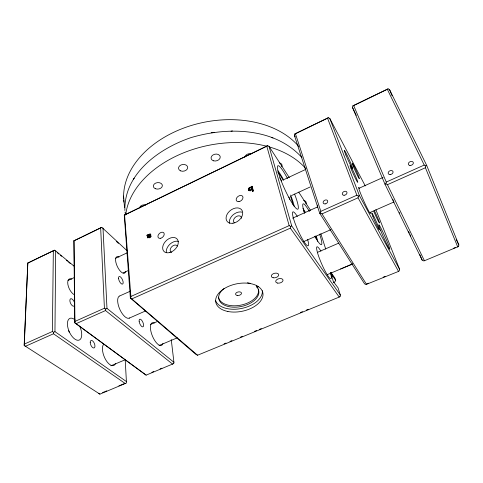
<?xml version="1.0" encoding="UTF-8"?>
<svg xmlns="http://www.w3.org/2000/svg" width="483" height="483" viewBox="0 0 483 483"><rect width="100%" height="100%" fill="white"/><g stroke="black" fill="none" stroke-linecap="round" stroke-linejoin="round"><path stroke-width="0.72" d="M126.661 381.721L54.953 331.652L55.678 250.9L54.519 250.188L53.341 250.695L27.815 263.042L24.15 345.423L99.903 394.14L126.48 382.989L125.2 359.672M54.953 331.652L53.661 332.328L52.387 331.519L53.341 250.695M125.429 383.647L53.486 333.777L25.502 346.269L24.247 345.478L27.815 263.042M53.486 333.777L53.661 332.328M126.884 250.544L101.798 227.324L73.869 240.83L74.738 322.801L146.132 375.14L173.723 363.566L173.928 362.268L171.248 339.567M146.132 375.14L74.943 322.813L74.05 240.679M76.242 323.622L105.529 310.545L105.729 309.048L106.978 308.389L102.994 228.048M289.335 177.678L269.061 146.44L267.739 145.685L124.276 215.14L130.35 298.041L195.965 354.419L197.571 355.222L339.205 297.081L340.062 296.477L340.346 295.065L338.04 287.814L333.391 281.631L330.517 272.509L335.709 280.484L334.731 281.957L333.373 282.525M197.571 355.222L130.682 297.993L130.893 296.471L124.566 214.935M124.892 210.546C123.841 173.608 159.305 148.329 190.912 137.649C227.487 126.697 274.61 127.325 301.96 157.585M375.877 209.676L399.628 269.369L399.314 270.824L398.517 271.41L365.86 284.578L364.55 283.805L319.71 213.275L294.461 135.572L294.745 134.026L327.51 118.112L328.44 117.731L329.811 118.498L365.263 185.925M339.205 297.081L290.337 228.151L290.639 226.491L291.702 225.905L269.061 146.44M319.71 213.275L320.501 213.027L320.827 211.343L295.403 133.64M352.524 107.528L352.832 105.934L353.634 105.481L387.275 89.21L388.139 88.86L389.558 89.645L426.706 165.434L458.85 244.996L458.5 246.493L424.424 260.76L423.513 260.88L422.154 260.096L384.933 184.114L352.524 107.528L356.297 115.359M398.517 271.41L358.048 197.807L358.392 196.086L359.376 195.537L329.811 118.498M249.156 188.473L249.174 189.668L249.874 190.356L251.148 189.982L252.102 188.871L251.667 187.621L250.423 187.549L249.156 188.473L249.367 189.94M384.933 184.114L385.893 183.794L386.261 182.055L353.634 105.481M457.769 247.054L425.42 167.728L425.807 165.953L426.706 165.434M150.738 235.45L150.732 234.297L149.899 234.219M148.999 234.587L148.046 235.559L147.816 235.324L149.899 233.929L150.503 234.062L150.69 234.708L149.875 235.927L147.979 236.924L148.378 237.606L151.052 236.145M148.142 237.376L150.938 236.024M251.667 187.621L251.909 188.605L251.42 189.384L250.218 190.061L249.367 189.91M150.781 236.899L150.986 236.598M148.203 235.909L149.38 234.829M133.302 179.223L134.292 178.149M251.734 190.145L252.229 189.366L252.736 191.437L253.352 191.153L253.007 189.759M54.519 250.188L27.718 263.144M101.798 227.324L82.261 236.827M249.898 188.213L250.375 187.929M149.778 236.374L150.11 236.163M150.05 237.419L150.563 237.111M267.739 145.685L239.254 159.535M328.44 117.731L294.745 134.026M388.139 88.86L371.035 97.198M238.602 159.855L124.276 215.14M81.603 237.147L73.869 240.83M361.393 101.859L352.832 105.934M362.033 101.551L370.383 97.512M147.756 237.847L146.977 235.197L147.538 234.931L148.046 235.559M147.774 235.167L146.977 235.197M248.89 190.489C246.62 187.591 251.462 187.313 251.401 186.541L252.011 186.257L252.319 186.987M248.781 190.326C247.344 187.802 251.709 187.507 251.595 186.812L252.204 186.523M147.937 236.525C152.513 235.112 148.239 232.679 147.937 236.525L148.172 236.761C148.963 236.555 151.161 235.426 149.953 234.424M147.979 236.924L148.523 237.014M148.83 236.869L149.446 236.579M149.114 237.896L149.452 237.739M252.736 191.437L252.543 191.171L253.158 190.888L252.011 186.257M68.018 280.46L73.754 277.779M115.437 258.308L127.458 252.694M284.191 179.459L305.341 169.575M123.165 272.889L128.496 270.438M291.587 195.524L310.098 187.018M292.613 218.153L317.814 206.815M359.714 187.959L383.085 177.436M119.591 295.994L130.458 291.128M24.41 344.047L52.387 331.519M75.131 321.34L104.413 308.232L105.729 309.048M320.827 211.343L356.865 195.21L358.392 196.086M386.261 182.055L424.219 165.059L425.807 165.953M130.893 296.471L289.166 225.627L290.639 226.491M320.501 213.027L321.998 213.897L358.048 197.807M385.893 183.794L387.451 184.675L425.42 167.728M132.022 298.82L290.337 228.151M129.251 318.14L145.564 310.937M303.499 241.663L330.873 229.66M370.624 212.224L394.122 201.912M338.498 243.239L317.868 252.168M150.605 324.413L157.591 321.394M224.027 288.526A20.377 11.942 -11.4 0 0 223.327 304.592A20.377 11.942 -11.4 0 0 249.578 303.62A20.377 11.942 -11.4 0 0 256.986 287.307L258.574 286.624M110.855 365.818L125.32 359.72M159.04 345.514L177.303 337.816M327.402 274.573L352.566 263.966M340.581 269.019L352.675 263.923M331.362 276.077L332.618 275.551M331.616 276.946L332.89 276.409M102.547 392.601L104.352 391.858M104.95 391.61L106.761 390.868M118.878 385.887L121.921 384.631M122.537 384.383L124.373 383.629M151.855 372.327L153.739 371.548M160.03 368.964L161.926 368.185M366.694 283.986L368.662 283.177M383.14 277.224L385.132 276.403M453.634 248.238L455.572 247.441M224.064 343.872L226.032 343.057M229.974 341.439L231.943 340.63M240.546 337.098L242.544 336.277M254.571 331.338L256.588 330.511M259.28 329.406L261.309 328.573M300.414 312.513L302.497 311.656M306.403 310.056L308.353 309.253M250.532 190.821L248.999 190.658M231.031 131.207L232.45 130.911M457.504 246.644L458.5 246.493M130.35 298.041L130.682 297.993M339.344 296.526L340.062 296.477M211.252 132.716L214.217 132.62M251.335 187.7L251.86 187.887M173.355 363.482L173.723 363.566M271.736 137.311L272.986 138.041M99.903 394.14L98.556 393.295M105.529 310.545L172.709 364.212M106.978 308.389L173.928 362.268M55.678 250.9L74.261 266.344M57.145 252.615L58.805 253.998M60.472 255.38L61.558 256.286M66.449 260.343L67.511 261.231M68.58 262.118L70.18 263.446M248.805 190.393L250.339 190.55L252.029 189.094L252.543 191.171M116.445 241.5L118.456 243.384M147.538 234.931L147.816 235.324M148.378 237.606L148.215 237.159M291.702 225.905L340.346 295.065M330.927 272.382L335.015 278.311L335.709 280.484M298.717 192.131L310.521 210.316M321.998 213.897L366.639 284.511M294.461 135.572L295.191 136.798M359.376 195.537L399.628 269.369M387.275 89.21L424.219 165.059M387.451 184.675L424.424 260.76M456.169 239.429L458.85 244.996M410.121 234.714L410.773 236.084M408.57 231.387L409.379 233.132M399.532 212.508L399.827 213.142M419.787 254.577L422.154 260.096M389.558 89.645L392.099 95.791M327.51 118.112L356.865 195.21M147.122 235.444L147.84 237.829L150.334 236.875L150.817 235.909M320.845 233.76L325.723 249.101M266.749 146.095L289.166 225.627M252.434 187.446L252.893 189.294M256.986 287.307L256.666 285.9A20.34 11.954 -11.4 0 1 257.403 286.878M125.091 212.031L125.29 213.516M123.594 196.044L124.499 207.575M100.657 227.813L104.413 308.232M370.238 212.321A14.291 0.888 65.8 0 1 363.439 200.197A14.291 0.888 65.8 0 1 359.654 188.636M374.21 210.316A8.622 0.483 65.8 0 1 378.781 220.634A8.622 0.483 65.8 0 1 378.473 221.486A8.622 0.483 65.8 0 1 373.812 211.403M162.94 343.479A12.208 4.824 67.7 0 1 152.459 336.156A12.208 4.824 67.7 0 1 154.343 323.006M125.604 271.518A9.068 3.659 64.8 0 1 117.242 266.326A9.068 3.659 64.8 0 1 118.993 257.107M129.51 318.007A12.087 5.108 66.3 0 1 119.923 309.579A12.087 5.108 66.3 0 1 119.434 296.061M393.349 200.554A14.43 0.374 65.7 0 1 392.673 199.171M115.528 363.464A11.96 5.573 68.2 0 1 105.964 360.191A11.96 5.573 68.2 0 1 103.646 344.174M74.563 294.878A8.881 4.22 64.5 0 1 67.898 284.565A8.881 4.22 64.5 0 1 71.762 279.168M74.678 305.298A4.051 1.968 65.2 0 1 70.91 303.982A4.051 1.968 65.2 0 1 70.838 298.717A4.051 1.968 65.2 0 1 74.648 303.185M79.629 326.11A11.821 5.887 66.5 0 1 78.011 340.304A11.821 5.887 66.5 0 1 67.572 326.001A11.821 5.887 66.5 0 1 75.125 319.939M68.411 330.402A11.767 6.05 66.5 0 1 69.214 332.141M294.594 194.075A23.884 3.592 65.4 0 1 293.773 205.565A23.884 3.592 65.4 0 1 277.93 170.843A23.884 3.592 65.4 0 1 287.512 178.559M278.015 170.801A23.848 3.725 65.4 0 1 283.702 180.099M290.591 195.047A23.848 3.725 65.4 0 1 294.225 206.464M279.76 177.804A20.298 3.218 65.4 0 1 281.589 180.968M288.937 197.094A20.298 3.218 65.4 0 1 289.74 199.394M303.475 210.57A19 2.777 65.9 0 1 304.55 212.097M315.574 235.976A19 2.777 65.9 0 1 316.516 239.49M302.98 208.517A22.309 3.266 65.9 0 1 305.232 211.995M316.287 236.32A22.309 3.266 65.9 0 1 317.742 241.355M277.81 172.123A20.316 3.176 65.4 0 1 283.141 180.244M290.488 196.382A20.316 3.176 65.4 0 1 292.837 204.351M247.417 282.772A20.377 11.942 -11.4 0 1 250.164 283.364M258.339 288.991A20.34 11.954 -11.4 0 1 240.896 305.123A20.34 11.954 -11.4 0 1 218.485 297.081M262.317 290.7A23.921 14.019 -11.4 0 1 241.947 308.383A23.921 14.019 -11.4 0 1 215.629 300.619M330.62 273.493A17.442 2.566 66.4 0 1 327.142 274.634A17.442 2.566 66.4 0 1 317.289 251.915A17.442 2.566 66.4 0 1 320.935 251.154M307.623 239.411A18.583 2.94 65.9 0 1 304.091 241.838A18.583 2.94 65.9 0 1 293.211 217.513A18.583 2.94 65.9 0 1 297.353 216.462M319.619 234.164A22.339 3.146 65.9 0 1 314.765 236.308M304.616 213.395A22.339 3.146 65.9 0 1 309.374 211.469M166.285 252.331A9.002 6.194 -43.7 0 1 170.082 244.048A9.002 6.194 -43.7 0 1 178.547 241.415M171.743 252.434A4.425 3.043 -43.7 0 1 171.543 246.964A4.425 3.043 -43.7 0 1 177.448 246.052M229.407 223.315A9.231 6.539 -38.6 0 1 232.951 214.971A9.231 6.539 -38.6 0 1 241.959 212.122M234.352 222.778A4.54 3.218 -38.6 0 1 236.175 216.632A4.54 3.218 -38.6 0 1 241.621 218.304M317.53 205.094A97.258 65.815 -11.4 0 1 317.21 207.328M125.701 215.05A97.258 65.815 -11.4 0 1 266.646 146.222M269.538 147.013A97.258 65.815 -11.4 0 1 306.011 168.809M139.653 207.998A4.425 3.055 -5.1 0 1 145.818 204.979M244.809 157.108A4.601 3.351 -15 0 1 251.546 153.811M279.265 162.91A4.516 3.2 -17.1 0 1 281.764 166.786M303.626 200.53A4.238 2.801 -17.3 0 1 305.944 203.874M123.908 202.117A94.439 66.28 -11.4 0 1 123.696 199.853M123.618 198.332A94.439 66.28 -11.4 0 1 192.385 125.169A94.439 66.28 -11.4 0 1 298.711 146.427M325.18 203.898A2.463 1.811 -31.1 0 0 327.54 200.65A2.463 1.811 -31.1 0 0 323.568 201.206A2.463 1.811 -31.1 0 0 325.18 203.898M344.059 195.271A2.493 1.829 -29.2 0 0 346.903 192.234A2.493 1.829 -29.2 0 0 342.954 192.276A2.493 1.829 -29.2 0 0 344.059 195.271M345.906 155.043A9.968 0.586 65.6 0 0 352.578 168.507A9.968 0.586 65.6 0 0 346.891 154.747A9.968 0.586 65.6 0 0 345.906 155.043M372.979 216.734A9.237 0.555 65.9 0 0 379.27 229.769A9.237 0.555 65.9 0 0 374.385 217.531A9.237 0.555 65.9 0 0 372.979 216.734M353.182 166.055A8.64 0.489 65.6 0 0 359.219 178.662A8.64 0.489 65.6 0 0 354.902 167.843A8.64 0.489 65.6 0 0 353.182 166.055M351.117 168.79A9.262 0.561 65.6 0 0 357.607 182.266A9.262 0.561 65.6 0 0 353.001 170.626A9.262 0.561 65.6 0 0 351.117 168.79M380.761 230.657A13.397 0.773 66 0 0 389.739 249.276A13.397 0.773 66 0 0 382.47 231.194A13.397 0.773 66 0 0 380.761 230.657M139.158 321.4A4.13 1.69 67.1 0 0 142.823 326.876A4.13 1.69 67.1 0 0 142.08 320.815A4.13 1.69 67.1 0 0 139.158 321.4M118.552 278.486A4.136 1.703 65.3 0 0 122.308 284.131A4.136 1.703 65.3 0 0 121.686 278.311A4.136 1.703 65.3 0 0 118.552 278.486M390.095 174.556A2.578 1.872 -25 0 0 392.963 171.483A2.578 1.872 -25 0 0 388.785 171.592A2.578 1.872 -25 0 0 390.095 174.556M409.94 165.434A2.62 1.884 -23.3 0 0 413.321 162.65A2.62 1.884 -23.3 0 0 409.24 162.216A2.62 1.884 -23.3 0 0 409.94 165.434M90.224 342.707A4.039 1.95 67.5 0 0 93.98 347.989A4.039 1.95 67.5 0 0 93.545 341.928A4.039 1.95 67.5 0 0 90.224 342.707M169.919 252.494A9.068 6.194 -43.6 0 0 177.509 239.496A9.068 6.194 -43.6 0 0 163.979 243.456A9.068 6.194 -43.6 0 0 169.919 252.494M232.951 223.255A9.298 6.545 -38.6 0 0 242.225 210.721A9.298 6.545 -38.6 0 0 228 212.894A9.298 6.545 -38.6 0 0 232.951 223.255M238.988 201.616A3.798 2.632 -37.5 0 0 242.786 196.551A3.798 2.632 -37.5 0 0 236.966 197.481A3.798 2.632 -37.5 0 0 238.988 201.616M160.803 238.24A3.677 2.463 -43.5 0 0 163.93 233.005A3.677 2.463 -43.5 0 0 158.478 234.617A3.677 2.463 -43.5 0 0 160.803 238.24M277.52 283.08A3.737 2.21 -13.8 0 0 283.032 280.279A3.737 2.21 -13.8 0 0 277.532 279.18A3.737 2.21 -13.8 0 0 277.52 283.08M273.167 277.761A3.779 2.258 -13.7 0 0 278.727 274.912A3.779 2.258 -13.7 0 0 273.149 273.783A3.779 2.258 -13.7 0 0 273.167 277.761M227.891 311.481A23.999 13.989 -11.4 0 0 263.012 294.171A23.999 13.989 -11.4 0 0 227.082 287.035A23.999 13.989 -11.4 0 0 227.891 311.481M237.171 295.433A3.007 1.769 -11.4 0 0 241.506 293.205A3.007 1.769 -11.4 0 0 236.948 292.366A3.007 1.769 -11.4 0 0 237.171 295.433M155.411 188.72A4.546 3.242 -6.1 0 0 162.373 185.75A4.546 3.242 -6.1 0 0 155.755 183.069A4.546 3.242 -6.1 0 0 155.411 188.72M180.594 170.861A4.619 3.381 -8.5 0 0 187.694 167.722A4.619 3.381 -8.5 0 0 181.04 164.957A4.619 3.381 -8.5 0 0 180.594 170.861M213.709 160.851A4.637 3.417 -11.9 0 0 220.23 156.812A4.637 3.417 -11.9 0 0 213.021 154.958A4.637 3.417 -11.9 0 0 213.709 160.851"/></g></svg>
